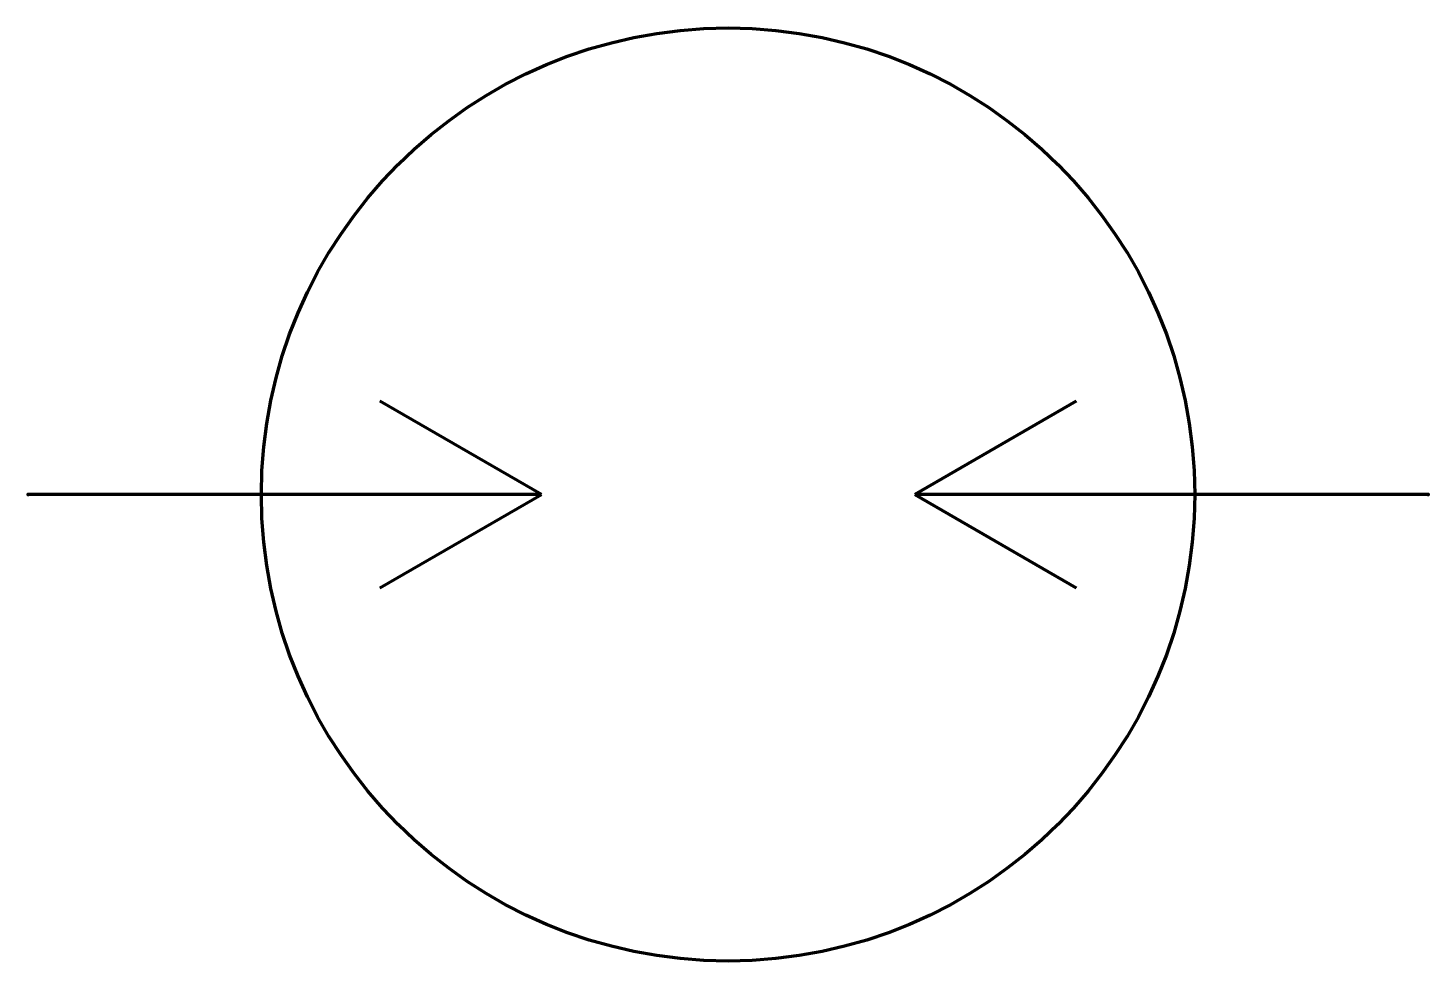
# Model space of a CAD drawing. Header units: millimetres. Extents: x 0 to 15, y -5 to 5.
import ezdxf

# ---------------------------------------------------------------- set-up
doc = ezdxf.new("R2010")
doc.units = ezdxf.units.MM
doc.layers.get('0').update_dxf_attribs({"linetype": 'CONTINUOUS', "lineweight": 0})

msp = doc.modelspace()

# ---------------------------------------------------------------- linework, layer by layer
at = {"color": 7, "linetype": 'CONTINUOUS', "lineweight": 70}
for p, q in [((5.5, 0), (3.77, 1)), ((11.23, 1), (9.5, 0)), ((5.5, 0), (0, 0)), ((3.77, -1), (5.5, 0)), ((15, 0), (9.5, 0)), ((9.5, 0), (11.23, -1))]:
    msp.add_line(p, q, dxfattribs=at)
msp.add_circle((7.5, 0), 5, dxfattribs=at)
for p in [(0, 0), (15, 0)]:
    msp.add_point(p, dxfattribs=at)

doc.saveas('drawing.dxf')
